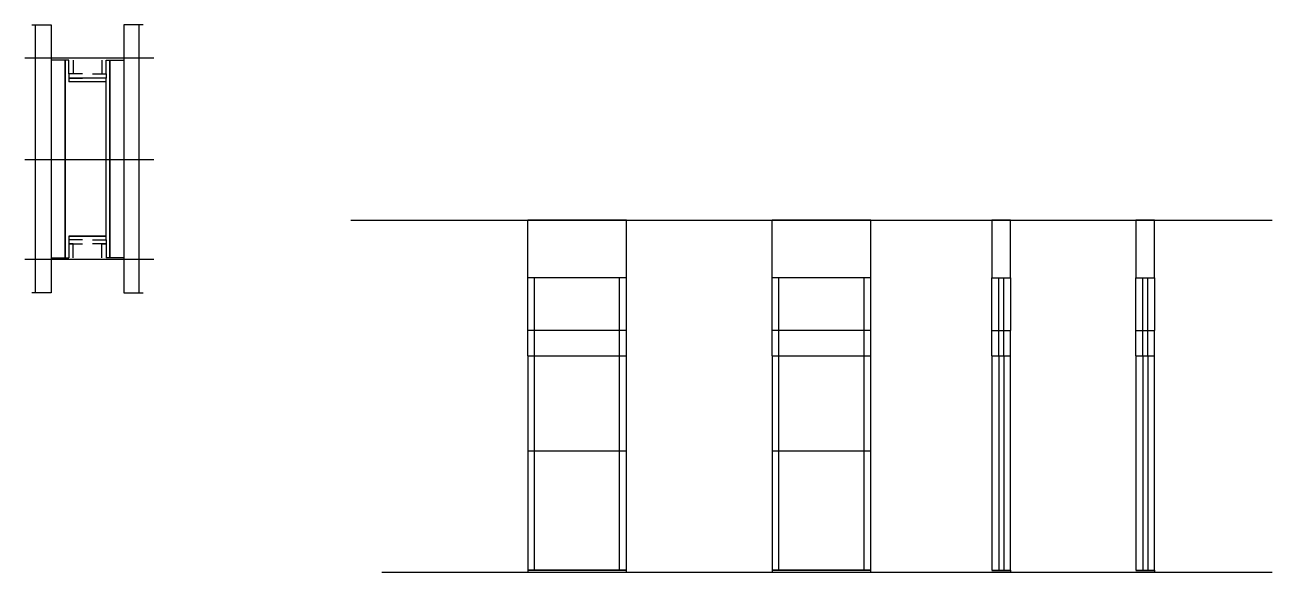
# Model space of a CAD drawing. Header units: metres. Extents: x 7686 to 8962, y 12394 to 12953.
import ezdxf

# ---------------------------------------------------------------- set-up
doc = ezdxf.new("R2010")
doc.units = ezdxf.units.M
for name, color, linetype in [('CHAPA', 7, 'Continuous'), ('COTA', 7, 'Continuous'), ('Hachura', 7, 'Continuous'), ('Madeira', 7, 'Continuous'), ('Nível', 7, 'Continuous'), ('Painéis', 7, 'Continuous'), ('Perfil Metálico', 7, 'Continuous'), ('SARR_2.2x7', 7, 'Continuous'), ('SARRAFO', 7, 'Continuous')]:
    doc.layers.add(name, color=color, linetype=linetype)

msp = doc.modelspace()

# ---------------------------------------------------------------- linework, layer by layer
at = {"layer": 'CHAPA', "color": 7, "lineweight": 25}
for points in [[(7731.4, 12917.4), (7727.4, 12917.4), (7727.4, 12715.4), (7731.4, 12715.4)], [(7731.4, 12917.4), (7727.4, 12917.4), (7727.4, 12715.4), (7731.4, 12715.4)], [(7769.4, 12917.4), (7773.4, 12917.4), (7773.4, 12715.4), (7769.4, 12715.4)], [(7769.4, 12917.4), (7773.4, 12917.4), (7773.4, 12715.4), (7769.4, 12715.4)], [(7769.4, 12895.4), (7769.4, 12899), (7731.4, 12899), (7731.4, 12895.4)], [(7769.4, 12895.4), (7769.4, 12899), (7731.4, 12899), (7731.4, 12895.4)], [(7769.4, 12733.8), (7769.4, 12737.4), (7731.4, 12737.4), (7731.4, 12733.8)], [(7769.4, 12733.8), (7769.4, 12737.4), (7731.4, 12737.4), (7731.4, 12733.8)]]:
    msp.add_lwpolyline(points, dxfattribs=at)
at = {"layer": 'COTA', "color": 7, "lineweight": 25}
for p, q in [((8301.5, 12753.9), (8200.5, 12753.9)), ((8200.5, 12694.9), (8200.5, 12753.9)), ((8301.5, 12694.9), (8301.5, 12753.9)), ((8551.5, 12753.9), (8450.5, 12753.9)), ((8450.5, 12694.9), (8450.5, 12753.9)), ((8551.5, 12694.9), (8551.5, 12753.9))]:
    msp.add_line(p, q, dxfattribs=at)
for points in [[(8694.3, 12694.9), (8694.3, 12753.9), (8675.3, 12753.9), (8675.3, 12694.9)], [(8841.5, 12694.9), (8841.5, 12753.9), (8822.5, 12753.9), (8822.5, 12694.9)]]:
    msp.add_lwpolyline(points, dxfattribs=at)
at = {"layer": 'Hachura', "color": 7, "lineweight": 25}
for p, q in [((7818.2, 12919.4), (7686.4, 12919.4)), ((7818.2, 12815.4), (7686.4, 12815.4)), ((7818.2, 12713.4), (7686.4, 12713.4))]:
    msp.add_line(p, q, dxfattribs=at)
at = {"layer": 'Madeira', "color": 7, "lineweight": 25}
for points in [[(7713.4, 12715.4), (7727.4, 12715.4), (7727.4, 12917.4), (7713.4, 12917.4)], [(7787.4, 12715.4), (7773.4, 12715.4), (7773.4, 12917.4), (7787.4, 12917.4)]]:
    msp.add_lwpolyline(points, dxfattribs=at)
at = {"layer": 'Nível', "color": 7, "lineweight": 25}
for p, q in [((8019.7, 12753.9), (8961.7, 12753.9)), ((8051.5, 12393.9), (8961.7, 12393.9))]:
    msp.add_line(p, q, dxfattribs=at)
at = {"layer": 'Painéis', "color": 7, "lineweight": 25}
for p, q in [((8301.5, 12694.9), (8200.5, 12694.9)), ((8200.5, 12640.9), (8200.5, 12694.9)), ((8301.5, 12640.9), (8301.5, 12694.9)), ((8551.5, 12694.9), (8450.5, 12694.9)), ((8450.5, 12640.9), (8450.5, 12694.9)), ((8551.5, 12640.9), (8551.5, 12694.9)), ((8675.3, 12640.9), (8675.3, 12694.9)), ((8675.3, 12694.9), (8694.3, 12694.9)), ((8694.3, 12694.9), (8694.3, 12640.9)), ((8822.5, 12640.9), (8822.5, 12694.9)), ((8822.5, 12694.9), (8841.5, 12694.9)), ((8841.5, 12694.9), (8841.5, 12640.9)), ((8301.5, 12640.9), (8200.5, 12640.9)), ((8200.5, 12614.9), (8200.5, 12640.9)), ((8301.5, 12614.9), (8301.5, 12640.9)), ((8551.5, 12640.9), (8450.5, 12640.9)), ((8450.5, 12614.9), (8450.5, 12640.9)), ((8551.5, 12614.9), (8551.5, 12640.9)), ((8675.3, 12640.9), (8694.3, 12640.9)), ((8675.3, 12614.9), (8675.3, 12640.9)), ((8694.3, 12614.9), (8694.3, 12640.9)), ((8822.5, 12640.9), (8841.5, 12640.9)), ((8822.5, 12614.9), (8822.5, 12640.9)), ((8841.5, 12614.9), (8841.5, 12640.9)), ((8200.5, 12614.9), (8200.5, 12393.9)), ((8200.5, 12614.9), (8301.5, 12614.9)), ((8301.5, 12393.9), (8301.5, 12614.9)), ((8450.5, 12614.9), (8450.5, 12393.9)), ((8450.5, 12614.9), (8551.5, 12614.9)), ((8551.5, 12393.9), (8551.5, 12614.9)), ((8675.3, 12614.9), (8675.3, 12395.9)), ((8675.3, 12614.9), (8694.3, 12614.9)), ((8694.3, 12395.9), (8694.3, 12614.9)), ((8822.5, 12614.9), (8822.5, 12395.9)), ((8822.5, 12614.9), (8841.5, 12614.9)), ((8841.5, 12395.9), (8841.5, 12614.9)), ((8200.5, 12517.9), (8301.5, 12517.9)), ((8450.5, 12517.9), (8551.5, 12517.9)), ((8200.5, 12395.9), (8301.5, 12395.9)), ((8450.5, 12395.9), (8551.5, 12395.9)), ((8675.3, 12395.9), (8694.3, 12395.9)), ((8822.5, 12395.9), (8841.5, 12395.9))]:
    msp.add_line(p, q, dxfattribs=at)
for points in [[(7731.4, 12737.4), (7769.4, 12737.4), (7769.4, 12895.4), (7731.4, 12895.4)], [(8301.5, 12395.9), (8200.5, 12395.9), (8200.5, 12393.9), (8301.5, 12393.9)], [(8551.5, 12395.9), (8450.5, 12395.9), (8450.5, 12393.9), (8551.5, 12393.9)], [(8675.3, 12395.9), (8694.3, 12395.9), (8694.3, 12393.9), (8675.3, 12393.9)], [(8822.5, 12395.9), (8841.5, 12395.9), (8841.5, 12393.9), (8822.5, 12393.9)]]:
    msp.add_lwpolyline(points, dxfattribs=at)
at = {"layer": 'Perfil Metálico', "color": 7, "lineweight": 25}
for points in [[(7693.4, 12953.4), (7713.4, 12953.4), (7713.4, 12679.4), (7693.4, 12679.4)], [(7709.4, 12679.4), (7697.4, 12679.4), (7697.4, 12953.4), (7709.4, 12953.4)], [(7807.4, 12953.4), (7787.4, 12953.4), (7787.4, 12679.4), (7807.4, 12679.4)], [(7791.4, 12679.4), (7803.4, 12679.4), (7803.4, 12953.4), (7791.4, 12953.4)]]:
    msp.add_lwpolyline(points, dxfattribs=at)
at = {"layer": 'SARR_2.2x7', "color": 7, "lineweight": 25}
for p, q in [((8207.5, 12640.9), (8207.5, 12694.9)), ((8294.5, 12640.9), (8294.5, 12694.9)), ((8457.5, 12640.9), (8457.5, 12694.9)), ((8544.5, 12640.9), (8544.5, 12694.9)), ((8682.3, 12640.9), (8682.3, 12694.9)), ((8687.3, 12640.9), (8687.3, 12694.9)), ((8829.5, 12640.9), (8829.5, 12694.9)), ((8834.5, 12640.9), (8834.5, 12694.9)), ((8207.5, 12614.9), (8207.5, 12640.9)), ((8294.5, 12614.9), (8294.5, 12640.9)), ((8457.5, 12614.9), (8457.5, 12640.9)), ((8544.5, 12614.9), (8544.5, 12640.9)), ((8682.3, 12614.9), (8682.3, 12640.9)), ((8687.3, 12614.9), (8687.3, 12640.9)), ((8829.5, 12614.9), (8829.5, 12640.9)), ((8834.5, 12614.9), (8834.5, 12640.9)), ((8207.5, 12517.9), (8207.5, 12614.9)), ((8294.5, 12517.9), (8294.5, 12614.9)), ((8457.5, 12517.9), (8457.5, 12614.9)), ((8544.5, 12517.9), (8544.5, 12614.9)), ((8682.3, 12614.9), (8682.3, 12395.9)), ((8687.3, 12614.9), (8687.3, 12395.9)), ((8829.5, 12614.9), (8829.5, 12395.9)), ((8834.5, 12614.9), (8834.5, 12395.9)), ((8207.5, 12395.9), (8207.5, 12517.9)), ((8294.5, 12395.9), (8294.5, 12517.9)), ((8457.5, 12395.9), (8457.5, 12517.9)), ((8544.5, 12395.9), (8544.5, 12517.9)), ((8207.5, 12395.9), (8207.5, 12395.9)), ((8294.5, 12395.9), (8294.5, 12395.9)), ((8457.5, 12395.9), (8457.5, 12395.9)), ((8544.5, 12395.9), (8544.5, 12395.9))]:
    msp.add_line(p, q, dxfattribs=at)
at = {"layer": 'SARRAFO', "color": 7, "lineweight": 25}
for points in [[(7735.8, 12917.4), (7735.8, 12903.4), (7731.4, 12903.4), (7731.4, 12917.4)], [(7765, 12917.4), (7765, 12903.4), (7769.4, 12903.4), (7769.4, 12917.4)], [(7745.4, 12903.4), (7731.4, 12903.4), (7731.4, 12899), (7745.4, 12899)], [(7755.4, 12903.4), (7769.4, 12903.4), (7769.4, 12899), (7755.4, 12899)], [(7745.4, 12733.8), (7731.4, 12733.8), (7731.4, 12729.4), (7745.4, 12729.4)], [(7735.8, 12715.4), (7735.8, 12729.4), (7731.4, 12729.4), (7731.4, 12715.4)], [(7755.4, 12733.8), (7769.4, 12733.8), (7769.4, 12729.4), (7755.4, 12729.4)], [(7765, 12715.4), (7765, 12729.4), (7769.4, 12729.4), (7769.4, 12715.4)]]:
    msp.add_lwpolyline(points, dxfattribs=at)

doc.saveas('drawing.dxf')
